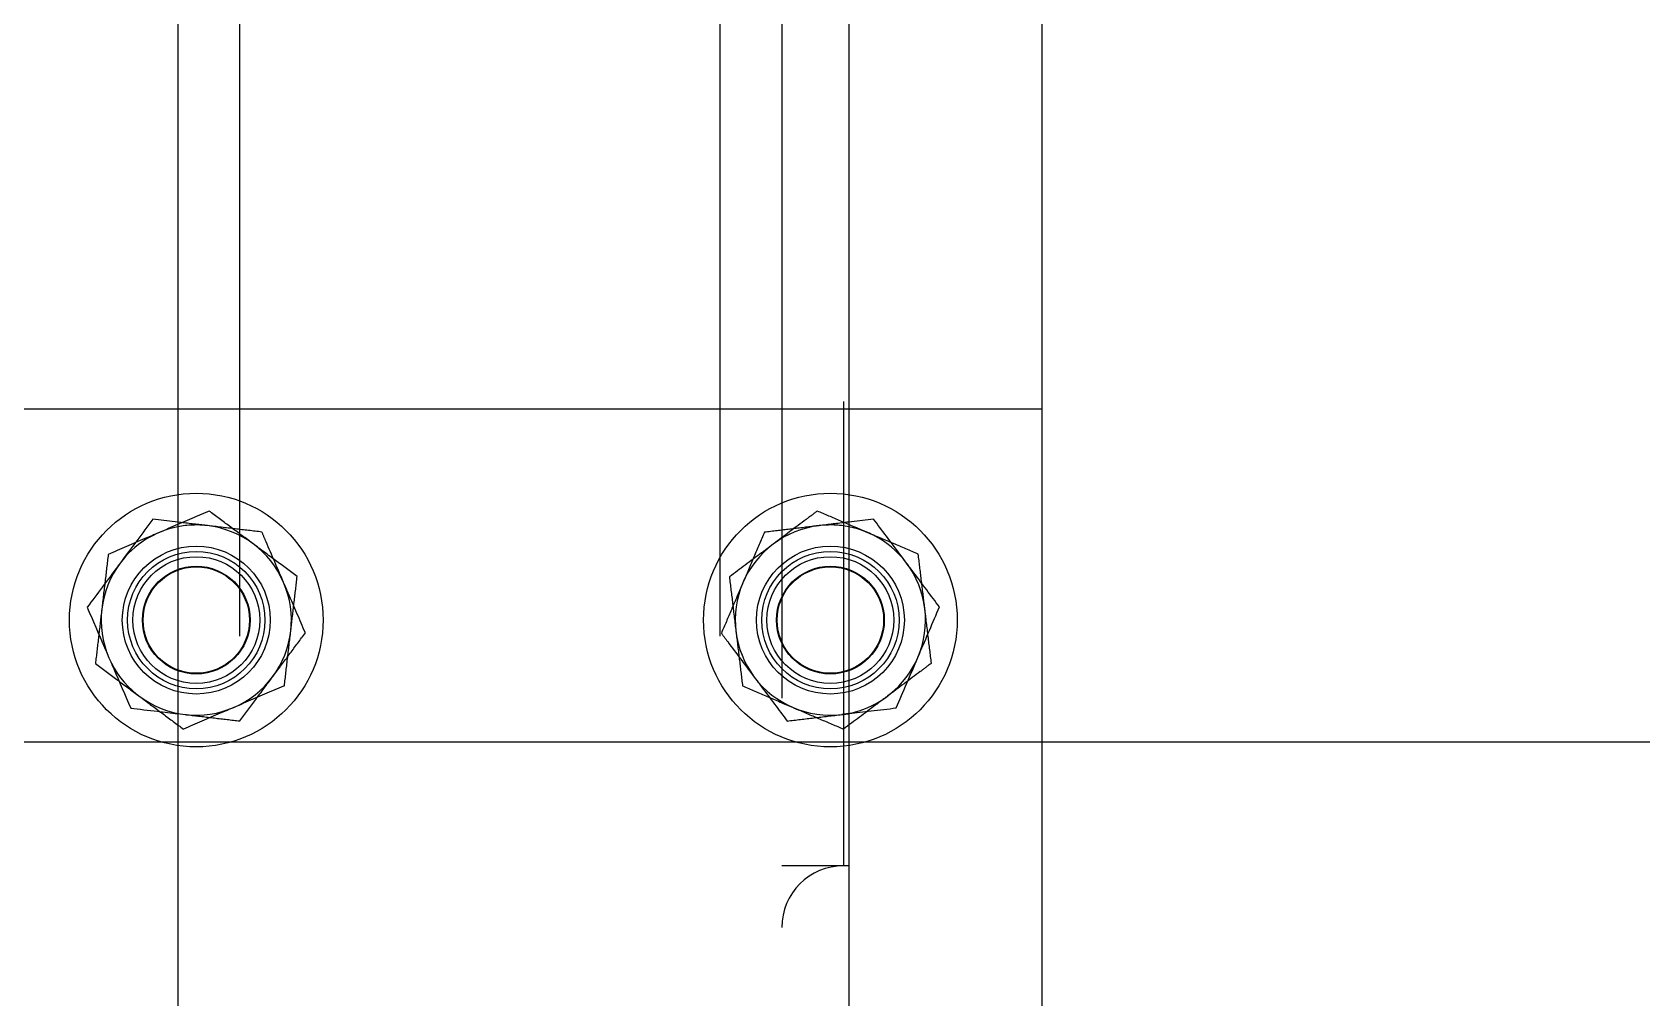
# Model space of a CAD drawing. Header units: metres. Extents: x 0 to 21025, y 0 to 14850.
# Drawn here: x 5706 to 5858.3, y 9097.4 to 9188.8 of the extents above; entities that cross this region are included whole.
import ezdxf

# ---------------------------------------------------------------- set-up
doc = ezdxf.new("R2010")
doc.units = ezdxf.units.M
doc.header["$LTSCALE"] = 25
doc.linetypes.add('HIDDEN2', pattern=[4.7625, 3.175, -1.5875])
doc.layers.add('SL4', color=4, linetype='Continuous')
doc.layers.add('ST1', color=7, linetype='HIDDEN2')

msp = doc.modelspace()

# ---------------------------------------------------------------- linework, layer by layer
at = {"layer": 'SL4'}
for p, q in [((5719.777, 9261.149), (5719.777, 9121.619)), ((5783.277, 9261.149), (5783.277, 9121.619)), ((5801.527, 9229.634), (5801.527, 9153.134)), ((5701.527, 9153.134), (5719.777, 9153.134)), ((5783.277, 9153.134), (5801.527, 9153.134)), ((5801.527, 9153.134), (5801.527, 9121.619)), ((5719.777, 9142.4), (5717.414, 9142.678)), ((5785.609, 9142.69), (5783.277, 9142.41)), ((5540.514, 9121.619), (6330.271, 9121.619))]:
    msp.add_line(p, q, dxfattribs=at)
for centre, start, end in [((5721.527, 9133.134), 101.21227, 143.31178), ((5781.527, 9133.134), 36.8699, 78.78773), ((5721.527, 9133.134), 143.31178, 203.31178), ((5781.527, 9133.134), 336.8699, 36.8699), ((5721.527, 9133.134), 203.31178, 258.78773), ((5781.527, 9133.134), 281.21227, 336.8699)]:
    msp.add_arc(centre, 9, start, end, dxfattribs=at)
for points, knots in [([(5717.414, 9142.678), (5716.91, 9142.001), (5715.892, 9140.635), (5714.84, 9139.223), (5714.31, 9138.511)], [0, 0, 0, 0, 0.495458, 1, 1, 1, 1]), ([(5788.727, 9138.534), (5787.878, 9139.665), (5786.823, 9141.072), (5785.808, 9142.425), (5785.609, 9142.69)], [0, 0, 0, 0, 0.8036473, 1, 1, 1, 1]), ([(5714.31, 9138.511), (5714.236, 9138.412), (5713.679, 9137.664), (5712.628, 9136.254), (5711.682, 9134.984), (5711.205, 9134.344)], [0, 0, 0, 0, 0.07009, 0.5307844, 1, 1, 1, 1]), ([(5791.844, 9134.377), (5791.042, 9135.446), (5790.014, 9136.817), (5788.959, 9138.224), (5788.727, 9138.534)], [0, 0, 0, 0, 0.7796361, 1, 1, 1, 1]), ([(5711.205, 9134.344), (5711.336, 9134.039), (5712.006, 9132.486), (5712.702, 9130.87), (5713.261, 9129.572)], [0, 0, 0, 0, 0.1963527, 1, 1, 1, 1]), ([(5789.803, 9129.598), (5789.852, 9129.711), (5790.218, 9130.569), (5790.909, 9132.186), (5791.531, 9133.642), (5791.844, 9134.377)], [0, 0, 0, 0, 0.07009, 0.5307844, 1, 1, 1, 1]), ([(5713.261, 9129.572), (5713.415, 9129.216), (5714.11, 9127.602), (5714.789, 9126.027), (5715.318, 9124.8)], [0, 0, 0, 0, 0.2203639, 1, 1, 1, 1]), ([(5787.762, 9124.82), (5788.094, 9125.596), (5788.763, 9127.162), (5789.454, 9128.781), (5789.803, 9129.598)], [0, 0, 0, 0, 0.49545796, 1, 1, 1, 1]), ([(5715.318, 9124.8), (5716.155, 9124.702), (5717.618, 9124.53), (5719.13, 9124.353), (5719.777, 9124.277)], [0, 0, 0, 0, 0.5724614, 1, 1, 1, 1]), ([(5783.277, 9124.279), (5783.978, 9124.364), (5785.498, 9124.547), (5786.969, 9124.724), (5787.762, 9124.82)], [0, 0, 0, 0, 0.4613216, 1, 1, 1, 1])]:
    msp.add_open_spline(points, degree=3, knots=knots, dxfattribs=at)
at = {"layer": 'ST1'}
for p, q in [((5725.627, 9330.034), (5725.627, 9052.734)), ((5771.077, 9330.034), (5771.077, 9052.734)), ((5776.927, 9324.184), (5776.927, 9058.584)), ((5782.777, 9272.884), (5782.777, 9109.884)), ((5719.777, 9153.134), (5783.277, 9153.134)), ((5719.777, 9124.305), (5720.478, 9124.195)), ((5719.777, 9124.277), (5720.478, 9124.195)), ((5783.277, 9124.305), (5782.603, 9124.198)), ((5719.777, 9121.619), (5719.777, 9046.619)), ((5783.277, 9121.619), (5783.277, 9046.619)), ((5801.527, 9121.619), (5801.527, 9046.619)), ((5782.777, 9109.884), (5776.927, 9109.884)), ((5783.277, 9109.884), (5782.777, 9109.884))]:
    msp.add_line(p, q, dxfattribs=at)
for centre, radius in [((5721.527, 9133.134), 12), ((5781.527, 9133.134), 12), ((5721.527, 9133.134), 7), ((5781.527, 9133.134), 7), ((5721.527, 9133.134), 6.5), ((5721.527, 9133.134), 6), ((5721.527, 9133.134), 5.1), ((5721.527, 9133.134), 5.036), ((5781.527, 9133.134), 6.5), ((5781.527, 9133.134), 6), ((5781.527, 9133.134), 5.1), ((5781.527, 9133.134), 5.036)]:
    msp.add_circle(centre, radius, dxfattribs=at)
for centre, radius, start, end in [((5721.527, 9133.134), 9, 83.31178, 101.21227), ((5721.527, 9133.134), 9, 23.31178, 83.31178), ((5781.527, 9133.134), 9, 96.8699, 156.8699), ((5781.527, 9133.134), 9, 78.78773, 96.8699), ((5721.527, 9133.134), 9, 323.31178, 23.31178), ((5781.527, 9133.134), 9, 156.8699, 216.8699), ((5721.527, 9133.134), 9, 263.31178, 323.31178), ((5781.527, 9133.134), 9, 216.8699, 276.8699), ((5782.777, 9104.034), 5.85, 90, 180)]:
    msp.add_arc(centre, radius, start, end, dxfattribs=at)
for points, knots in [([(5722.737, 9143.455), (5722.336, 9143.283), (5720.781, 9142.612), (5719.165, 9141.916), (5717.965, 9141.399)], [0, 0, 0, 0, 0.2575513, 1, 1, 1, 1]), ([(5726.904, 9140.351), (5726.805, 9140.424), (5726.057, 9140.982), (5724.647, 9142.032), (5723.378, 9142.978), (5722.737, 9143.455)], [0, 0, 0, 0, 0.07009, 0.5307844, 1, 1, 1, 1]), ([(5780.284, 9143.451), (5779.935, 9143.19), (5778.58, 9142.173), (5777.172, 9141.117), (5776.127, 9140.334)], [0, 0, 0, 0, 0.2575513, 1, 1, 1, 1]), ([(5785.062, 9141.41), (5784.949, 9141.458), (5784.091, 9141.825), (5782.474, 9142.516), (5781.018, 9143.138), (5780.284, 9143.451)], [0, 0, 0, 0, 0.07009, 0.5307844, 1, 1, 1, 1]), ([(5717.965, 9141.399), (5717.531, 9141.212), (5715.916, 9140.516), (5714.343, 9139.838), (5713.193, 9139.343)], [0, 0, 0, 0, 0.2686336, 1, 1, 1, 1]), ([(5722.575, 9142.072), (5722.453, 9142.087), (5721.527, 9142.195), (5720.58, 9142.306), (5719.787, 9142.399), (5719.777, 9142.4)], [0, 0, 0, 0, 0.1305775, 0.9888498, 1, 1, 1, 1]), ([(5727.736, 9141.467), (5726.898, 9141.565), (5725.206, 9141.764), (5723.457, 9141.969), (5722.575, 9142.072)], [0, 0, 0, 0, 0.495458, 1, 1, 1, 1]), ([(5729.792, 9136.695), (5729.233, 9137.993), (5728.536, 9139.609), (5727.867, 9141.162), (5727.736, 9141.467)], [0, 0, 0, 0, 0.8036473, 1, 1, 1, 1]), ([(5775.291, 9141.447), (5774.96, 9140.671), (5774.291, 9139.105), (5773.599, 9137.486), (5773.25, 9136.669)], [0, 0, 0, 0, 0.495458, 1, 1, 1, 1]), ([(5780.45, 9142.069), (5780.328, 9142.054), (5779.402, 9141.943), (5777.656, 9141.732), (5776.084, 9141.543), (5775.291, 9141.447)], [0, 0, 0, 0, 0.07009, 0.5307844, 1, 1, 1, 1]), ([(5783.277, 9142.41), (5783.212, 9142.402), (5782.289, 9142.291), (5781.336, 9142.176), (5780.45, 9142.069)], [0, 0, 0, 0, 0.0704798, 1, 1, 1, 1]), ([(5789.84, 9139.369), (5789.064, 9139.7), (5787.498, 9140.37), (5785.879, 9141.061), (5785.062, 9141.41)], [0, 0, 0, 0, 0.49545796, 1, 1, 1, 1]), ([(5731.071, 9137.246), (5730.394, 9137.75), (5729.028, 9138.768), (5727.616, 9139.82), (5726.904, 9140.351)], [0, 0, 0, 0, 0.495458, 1, 1, 1, 1]), ([(5776.127, 9140.334), (5775.749, 9140.05), (5774.342, 9138.995), (5772.972, 9137.967), (5771.97, 9137.216)], [0, 0, 0, 0, 0.2686336, 1, 1, 1, 1]), ([(5713.193, 9139.343), (5713.095, 9138.504), (5712.896, 9136.813), (5712.691, 9135.064), (5712.588, 9134.182)], [0, 0, 0, 0, 0.495458, 1, 1, 1, 1]), ([(5790.462, 9134.21), (5790.447, 9134.332), (5790.336, 9135.258), (5790.125, 9137.004), (5789.936, 9138.576), (5789.84, 9139.369)], [0, 0, 0, 0, 0.07009, 0.5307844, 1, 1, 1, 1]), ([(5731.848, 9131.923), (5731.319, 9133.151), (5730.641, 9134.725), (5729.945, 9136.339), (5729.792, 9136.695)], [0, 0, 0, 0, 0.7796361, 1, 1, 1, 1]), ([(5730.465, 9132.085), (5730.48, 9132.208), (5730.588, 9133.134), (5730.793, 9134.881), (5730.978, 9136.453), (5731.071, 9137.246)], [0, 0, 0, 0, 0.07009003, 0.53078443, 1, 1, 1, 1]), ([(5773.25, 9136.669), (5773.202, 9136.556), (5772.835, 9135.698), (5772.145, 9134.081), (5771.523, 9132.625), (5771.209, 9131.89)], [0, 0, 0, 0, 0.07009003, 0.53078443, 1, 1, 1, 1]), ([(5771.97, 9137.216), (5772.071, 9136.378), (5772.274, 9134.687), (5772.485, 9132.939), (5772.591, 9132.057)], [0, 0, 0, 0, 0.495458, 1, 1, 1, 1]), ([(5712.588, 9134.182), (5712.574, 9134.059), (5712.465, 9133.133), (5712.26, 9131.386), (5712.076, 9129.814), (5711.983, 9129.021)], [0, 0, 0, 0, 0.07009, 0.5307844, 1, 1, 1, 1]), ([(5791.084, 9129.051), (5790.983, 9129.889), (5790.779, 9131.58), (5790.568, 9133.328), (5790.462, 9134.21)], [0, 0, 0, 0, 0.495458, 1, 1, 1, 1]), ([(5729.86, 9126.925), (5729.959, 9127.763), (5730.157, 9129.454), (5730.362, 9131.203), (5730.465, 9132.085)], [0, 0, 0, 0, 0.495458, 1, 1, 1, 1]), ([(5772.591, 9132.057), (5772.606, 9131.935), (5772.718, 9131.009), (5772.928, 9129.263), (5773.117, 9127.691), (5773.213, 9126.898)], [0, 0, 0, 0, 0.07009, 0.5307844, 1, 1, 1, 1]), ([(5728.744, 9127.756), (5728.817, 9127.855), (5729.375, 9128.603), (5730.425, 9130.013), (5731.371, 9131.283), (5731.848, 9131.923)], [0, 0, 0, 0, 0.07009, 0.5307844, 1, 1, 1, 1]), ([(5771.209, 9131.89), (5771.408, 9131.625), (5772.423, 9130.272), (5773.478, 9128.865), (5774.327, 9127.734)], [0, 0, 0, 0, 0.1963527, 1, 1, 1, 1]), ([(5711.983, 9129.021), (5712.659, 9128.517), (5714.025, 9127.499), (5715.437, 9126.447), (5716.15, 9125.916)], [0, 0, 0, 0, 0.495458, 1, 1, 1, 1]), ([(5791.084, 9129.051), (5790.735, 9128.79), (5789.38, 9127.773), (5787.972, 9126.717), (5786.927, 9125.934)], [0, 0, 0, 0, 0.25755135, 1, 1, 1, 1]), ([(5725.639, 9123.59), (5726.143, 9124.266), (5727.161, 9125.632), (5728.213, 9127.044), (5728.744, 9127.756)], [0, 0, 0, 0, 0.495458, 1, 1, 1, 1]), ([(5774.327, 9127.734), (5774.559, 9127.424), (5775.614, 9126.017), (5776.642, 9124.646), (5777.444, 9123.577)], [0, 0, 0, 0, 0.22036392, 1, 1, 1, 1]), ([(5729.86, 9126.925), (5729.46, 9126.752), (5727.904, 9126.082), (5726.288, 9125.385), (5725.088, 9124.868)], [0, 0, 0, 0, 0.2575513, 1, 1, 1, 1]), ([(5773.213, 9126.898), (5773.989, 9126.567), (5775.555, 9125.898), (5777.174, 9125.206), (5777.991, 9124.857)], [0, 0, 0, 0, 0.495458, 1, 1, 1, 1]), ([(5716.15, 9125.916), (5716.248, 9125.843), (5716.996, 9125.286), (5718.406, 9124.235), (5719.676, 9123.289), (5720.316, 9122.812)], [0, 0, 0, 0, 0.07009003, 0.53078443, 1, 1, 1, 1]), ([(5725.088, 9124.868), (5724.654, 9124.681), (5723.039, 9123.985), (5721.466, 9123.308), (5720.316, 9122.812)], [0, 0, 0, 0, 0.2686336, 1, 1, 1, 1]), ([(5777.991, 9124.857), (5778.105, 9124.809), (5778.962, 9124.442), (5780.58, 9123.751), (5782.035, 9123.13), (5782.77, 9122.816)], [0, 0, 0, 0, 0.07009, 0.5307844, 1, 1, 1, 1]), ([(5786.927, 9125.934), (5786.549, 9125.65), (5785.142, 9124.595), (5783.772, 9123.567), (5782.77, 9122.816)], [0, 0, 0, 0, 0.2686336, 1, 1, 1, 1]), ([(5720.478, 9124.195), (5720.601, 9124.18), (5721.527, 9124.072), (5723.274, 9123.867), (5724.846, 9123.683), (5725.639, 9123.59)], [0, 0, 0, 0, 0.07009, 0.5307844, 1, 1, 1, 1]), ([(5777.444, 9123.577), (5778.282, 9123.678), (5779.973, 9123.881), (5781.721, 9124.092), (5782.603, 9124.198)], [0, 0, 0, 0, 0.495458, 1, 1, 1, 1]), ([(5782.603, 9124.198), (5782.726, 9124.213), (5782.951, 9124.24), (5783.175, 9124.267), (5783.277, 9124.279)], [0, 0, 0, 0, 0.543542, 1, 1, 1, 1])]:
    msp.add_open_spline(points, degree=3, knots=knots, dxfattribs=at)

doc.saveas('drawing.dxf')
